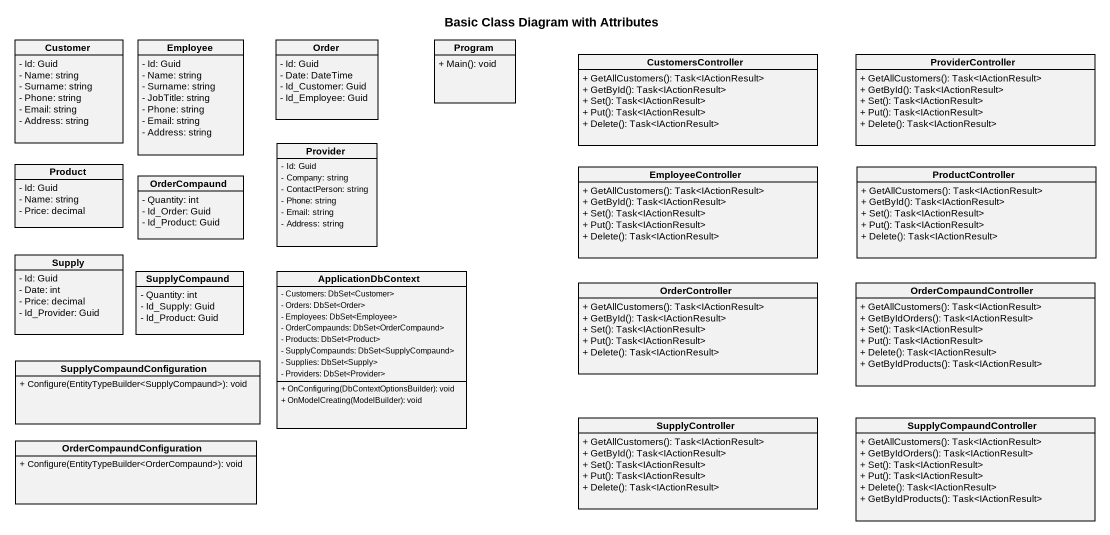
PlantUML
@startuml
title Basic Class Diagram with Attributes
hide circle
hide empty members
skinparam classAttributeIconSize 0
class Customer {
  - Id: Guid
  - Name: string
  - Surname: string
  - Phone: string
  - Email: string
  - Address: string
}
class Employee {
  - Id: Guid
  - Name: string
  - Surname: string
  - JobTitle: string
  - Phone: string
  - Email: string
  - Address: string
}
class Order {
  - Id: Guid
  - Date: DateTime
  - Id_Customer: Guid
  - Id_Employee: Guid
}
class Program {
  + Main(): void
}
class CustomersController {
  + GetAllCustomers(): Task<IActionResult>
  + GetById(): Task<IActionResult>
  + Set(): Task<IActionResult>
  + Put(): Task<IActionResult>
  + Delete(): Task<IActionResult>
}
class ProviderController {
  + GetAllCustomers(): Task<IActionResult>
  + GetById(): Task<IActionResult>
  + Set(): Task<IActionResult>
  + Put(): Task<IActionResult>
  + Delete(): Task<IActionResult>
}
class Product {
  - Id: Guid
  - Name: string
  - Price: decimal
}
class OrderCompaund {
  - Quantity: int
  - Id_Order: Guid
  - Id_Product: Guid
}
class Provider {
  - Id: Guid
  - Company: string
  - ContactPerson: string
  - Phone: string
  - Email: string
  - Address: string
}
class EmployeeController {
  + GetAllCustomers(): Task<IActionResult>
  + GetById(): Task<IActionResult>
  + Set(): Task<IActionResult>
  + Put(): Task<IActionResult>
  + Delete(): Task<IActionResult>
}
class ProductController {
  + GetAllCustomers(): Task<IActionResult>
  + GetById(): Task<IActionResult>
  + Set(): Task<IActionResult>
  + Put(): Task<IActionResult>
  + Delete(): Task<IActionResult>
}
class Supply {
  - Id: Guid
  - Date: int
  - Price: decimal
  - Id_Provider: Guid
}
class SupplyCompaund {
  - Quantity: int
  - Id_Supply: Guid
  - Id_Product: Guid
}
class ApplicationDbContext {
  - Customers: DbSet<Customer>
  - Orders: DbSet<Order>
  - Employees: DbSet<Employee>
  - OrderCompaunds: DbSet<OrderCompaund>
  - Products: DbSet<Product>
  - SupplyCompaunds: DbSet<SupplyCompaund>
  - Supplies: DbSet<Supply>
  - Providers: DbSet<Provider>
  + OnConfiguring(DbContextOptionsBuilder): void
  + OnModelCreating(ModelBuilder): void
}
class OrderController {
  + GetAllCustomers(): Task<IActionResult>
  + GetById(): Task<IActionResult>
  + Set(): Task<IActionResult>
  + Put(): Task<IActionResult>
  + Delete(): Task<IActionResult>
}
class OrderCompaundController {
  + GetAllCustomers(): Task<IActionResult>
  + GetByIdOrders(): Task<IActionResult>
  + Set(): Task<IActionResult>
  + Put(): Task<IActionResult>
  + Delete(): Task<IActionResult>
  + GetByIdProducts(): Task<IActionResult>
}
class SupplyCompaundConfiguration {
  + Configure(EntityTypeBuilder<SupplyCompaund>): void
}
class SupplyController {
  + GetAllCustomers(): Task<IActionResult>
  + GetById(): Task<IActionResult>
  + Set(): Task<IActionResult>
  + Put(): Task<IActionResult>
  + Delete(): Task<IActionResult>
}
class SupplyCompaundController {
  + GetAllCustomers(): Task<IActionResult>
  + GetByIdOrders(): Task<IActionResult>
  + Set(): Task<IActionResult>
  + Put(): Task<IActionResult>
  + Delete(): Task<IActionResult>
  + GetByIdProducts(): Task<IActionResult>
}
class OrderCompaundConfiguration {
  + Configure(EntityTypeBuilder<OrderCompaund>): void
}
@enduml
